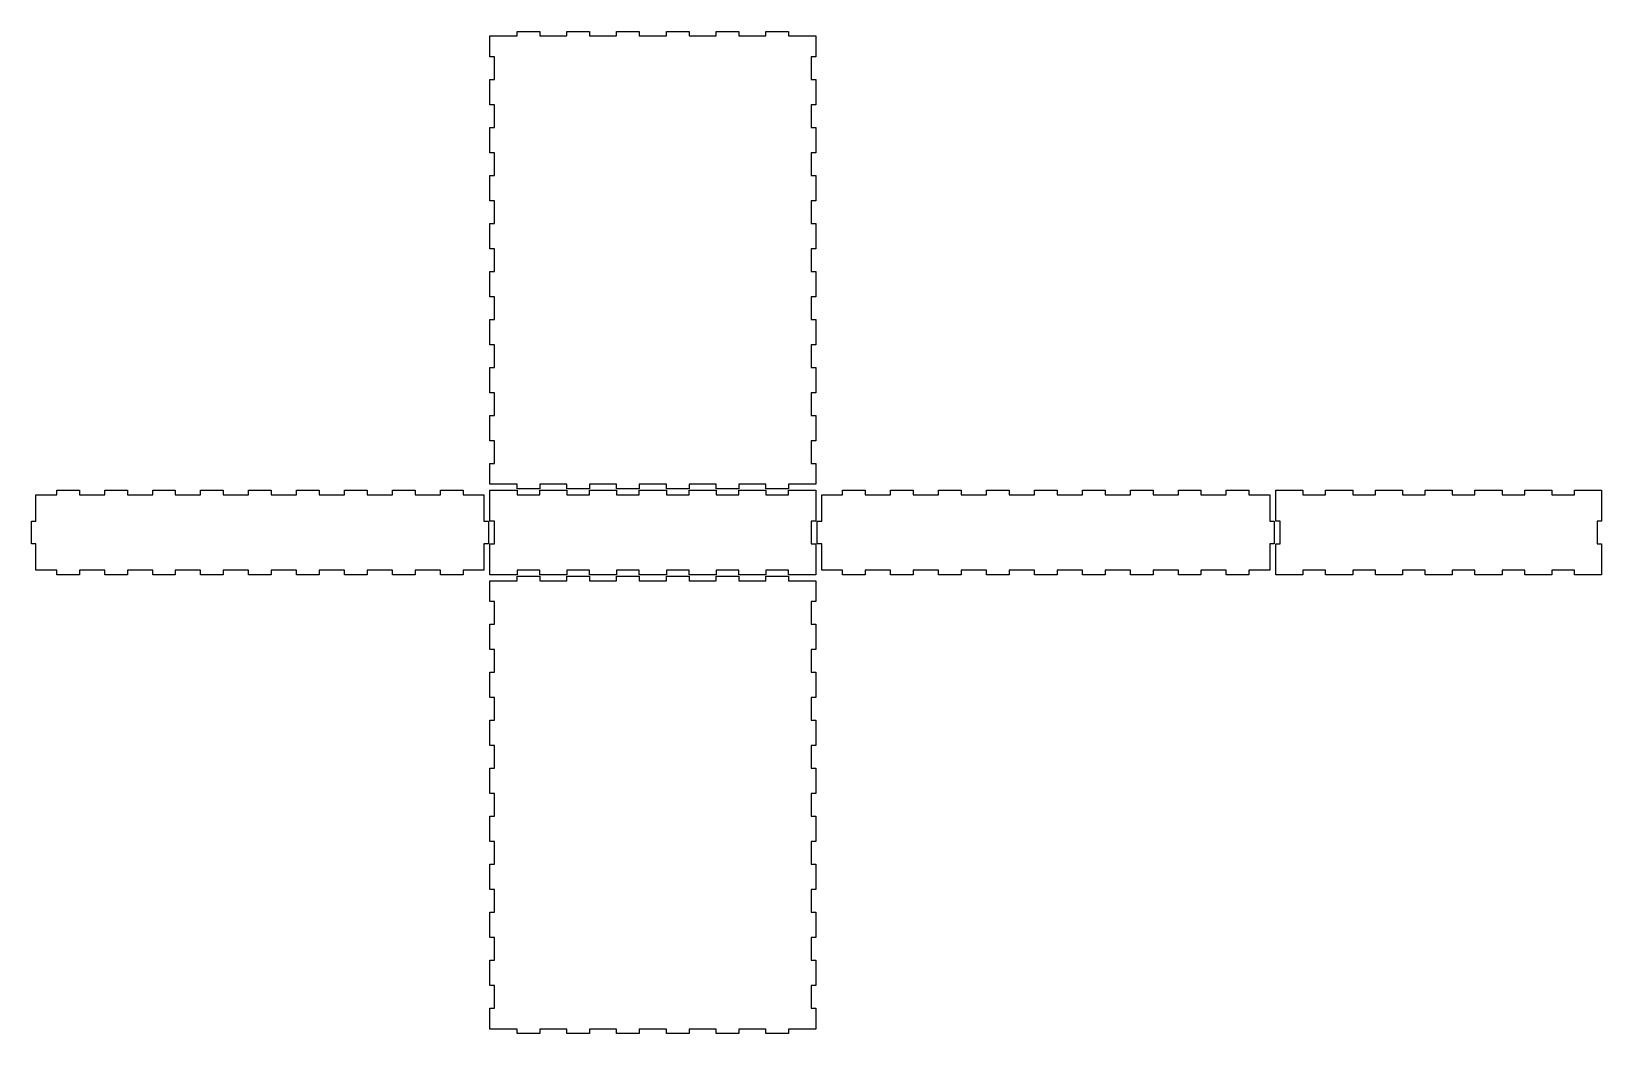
# Model space of a CAD drawing. Extents: x 1 to 1042, y -368 to 296.
import ezdxf

# ---------------------------------------------------------------- set-up
doc = ezdxf.new("R2010")
doc.units = 0
doc.layers.add('newlayer', color=7, linetype='CONTINUOUS')

msp = doc.modelspace()

# ---------------------------------------------------------------- linework, layer by layer
at = {"layer": 'newlayer', "color": 7}
for points in [[(305, 293), (323, 293), (323, 296), (338, 296), (338, 293), (356, 293), (356, 296), (371, 296), (371, 293), (389, 293), (389, 296), (404, 296), (404, 293), (422, 293), (422, 296), (437, 296), (437, 293), (455, 293), (455, 296), (470, 296), (470, 293), (488, 293), (488, 296), (503, 296), (503, 293), (521, 293), (521, 279.2), (518, 279.2), (518, 264.2), (521, 264.2), (521, 247.4), (518, 247.4), (518, 232.4), (521, 232.4), (521, 215.6), (518, 215.6), (518, 200.6), (521, 200.6), (521, 183.8), (518, 183.8), (518, 168.8), (521, 168.8), (521, 152), (518, 152), (518, 137), (521, 137), (521, 120.2), (518, 120.2), (518, 105.2), (521, 105.2), (521, 88.4), (518, 88.4), (518, 73.4), (521, 73.4), (521, 56.6), (518, 56.6), (518, 41.6), (521, 41.6), (521, 24.8), (518, 24.8), (518, 9.8), (521, 9.8), (521, -4), (503, -4), (503, -7), (488, -7), (488, -4), (470, -4), (470, -7), (455, -7), (455, -4), (437, -4), (437, -7), (422, -7), (422, -4), (404, -4), (404, -7), (389, -7), (389, -4), (371, -4), (371, -7), (356, -7), (356, -4), (338, -4), (338, -7), (323, -7), (323, -4), (305, -4), (305, 9.8), (308, 9.8), (308, 24.8), (305, 24.8), (305, 41.6), (308, 41.6), (308, 56.6), (305, 56.6), (305, 73.4), (308, 73.4), (308, 88.4), (305, 88.4), (305, 105.2), (308, 105.2), (308, 120.2), (305, 120.2), (305, 137), (308, 137), (308, 152), (305, 152), (305, 168.8), (308, 168.8), (308, 183.8), (305, 183.8), (305, 200.6), (308, 200.6), (308, 215.6), (305, 215.6), (305, 232.4), (308, 232.4), (308, 247.4), (305, 247.4), (305, 264.2), (308, 264.2), (308, 279.2), (305, 279.2), (305, 293)], [(4, -11), (17.8, -11), (17.8, -8), (32.8, -8), (32.8, -11), (49.6, -11), (49.6, -8), (64.6, -8), (64.6, -11), (81.4, -11), (81.4, -8), (96.4, -8), (96.4, -11), (113.2, -11), (113.2, -8), (128.2, -8), (128.2, -11), (145, -11), (145, -8), (160, -8), (160, -11), (176.8, -11), (176.8, -8), (191.8, -8), (191.8, -11), (208.6, -11), (208.6, -8), (223.6, -8), (223.6, -11), (240.4, -11), (240.4, -8), (255.4, -8), (255.4, -11), (272.2, -11), (272.2, -8), (287.2, -8), (287.2, -11), (301, -11), (301, -28.5), (304, -28.5), (304, -43.5), (301, -43.5), (301, -61), (287.2, -61), (287.2, -64), (272.2, -64), (272.2, -61), (255.4, -61), (255.4, -64), (240.4, -64), (240.4, -61), (223.6, -61), (223.6, -64), (208.6, -64), (208.6, -61), (191.8, -61), (191.8, -64), (176.8, -64), (176.8, -61), (160, -61), (160, -64), (145, -64), (145, -61), (128.2, -61), (128.2, -64), (113.2, -64), (113.2, -61), (96.4, -61), (96.4, -64), (81.4, -64), (81.4, -61), (64.6, -61), (64.6, -64), (49.6, -64), (49.6, -61), (32.8, -61), (32.8, -64), (17.8, -64), (17.8, -61), (4, -61), (4, -43.5), (1, -43.5), (1, -28.5), (4, -28.5), (4, -11)], [(305, -8), (323, -8), (323, -11), (338, -11), (338, -8), (356, -8), (356, -11), (371, -11), (371, -8), (389, -8), (389, -11), (404, -11), (404, -8), (422, -8), (422, -11), (437, -11), (437, -8), (455, -8), (455, -11), (470, -11), (470, -8), (488, -8), (488, -11), (503, -11), (503, -8), (521, -8), (521, -28.5), (518, -28.5), (518, -43.5), (521, -43.5), (521, -64), (503, -64), (503, -61), (488, -61), (488, -64), (470, -64), (470, -61), (455, -61), (455, -64), (437, -64), (437, -61), (422, -61), (422, -64), (404, -64), (404, -61), (389, -61), (389, -64), (371, -64), (371, -61), (356, -61), (356, -64), (338, -64), (338, -61), (323, -61), (323, -64), (305, -64), (305, -43.5), (308, -43.5), (308, -28.5), (305, -28.5), (305, -8)], [(525, -11), (538.8, -11), (538.8, -8), (553.8, -8), (553.8, -11), (570.6, -11), (570.6, -8), (585.6, -8), (585.6, -11), (602.4, -11), (602.4, -8), (617.4, -8), (617.4, -11), (634.2, -11), (634.2, -8), (649.2, -8), (649.2, -11), (666, -11), (666, -8), (681, -8), (681, -11), (697.8, -11), (697.8, -8), (712.8, -8), (712.8, -11), (729.6, -11), (729.6, -8), (744.6, -8), (744.6, -11), (761.4, -11), (761.4, -8), (776.4, -8), (776.4, -11), (793.2, -11), (793.2, -8), (808.2, -8), (808.2, -11), (822, -11), (822, -28.5), (825, -28.5), (825, -43.5), (822, -43.5), (822, -61), (808.2, -61), (808.2, -64), (793.2, -64), (793.2, -61), (776.4, -61), (776.4, -64), (761.4, -64), (761.4, -61), (744.6, -61), (744.6, -64), (729.6, -64), (729.6, -61), (712.8, -61), (712.8, -64), (697.8, -64), (697.8, -61), (681, -61), (681, -64), (666, -64), (666, -61), (649.2, -61), (649.2, -64), (634.2, -64), (634.2, -61), (617.4, -61), (617.4, -64), (602.4, -64), (602.4, -61), (585.6, -61), (585.6, -64), (570.6, -64), (570.6, -61), (553.8, -61), (553.8, -64), (538.8, -64), (538.8, -61), (525, -61), (525, -43.5), (522, -43.5), (522, -28.5), (525, -28.5), (525, -11)], [(826, -8), (844, -8), (844, -11), (859, -11), (859, -8), (877, -8), (877, -11), (892, -11), (892, -8), (910, -8), (910, -11), (925, -11), (925, -8), (943, -8), (943, -11), (958, -11), (958, -8), (976, -8), (976, -11), (991, -11), (991, -8), (1009, -8), (1009, -11), (1024, -11), (1024, -8), (1042, -8), (1042, -28.5), (1039, -28.5), (1039, -43.5), (1042, -43.5), (1042, -64), (1024, -64), (1024, -61), (1009, -61), (1009, -64), (991, -64), (991, -61), (976, -61), (976, -64), (958, -64), (958, -61), (943, -61), (943, -64), (925, -64), (925, -61), (910, -61), (910, -64), (892, -64), (892, -61), (877, -61), (877, -64), (859, -64), (859, -61), (844, -61), (844, -64), (826, -64), (826, -43.5), (829, -43.5), (829, -28.5), (826, -28.5), (826, -8)], [(305, -68), (323, -68), (323, -65), (338, -65), (338, -68), (356, -68), (356, -65), (371, -65), (371, -68), (389, -68), (389, -65), (404, -65), (404, -68), (422, -68), (422, -65), (437, -65), (437, -68), (455, -68), (455, -65), (470, -65), (470, -68), (488, -68), (488, -65), (503, -65), (503, -68), (521, -68), (521, -81.8), (518, -81.8), (518, -96.8), (521, -96.8), (521, -113.6), (518, -113.6), (518, -128.6), (521, -128.6), (521, -145.4), (518, -145.4), (518, -160.4), (521, -160.4), (521, -177.2), (518, -177.2), (518, -192.2), (521, -192.2), (521, -209), (518, -209), (518, -224), (521, -224), (521, -240.8), (518, -240.8), (518, -255.8), (521, -255.8), (521, -272.6), (518, -272.6), (518, -287.6), (521, -287.6), (521, -304.4), (518, -304.4), (518, -319.4), (521, -319.4), (521, -336.2), (518, -336.2), (518, -351.2), (521, -351.2), (521, -365), (503, -365), (503, -368), (488, -368), (488, -365), (470, -365), (470, -368), (455, -368), (455, -365), (437, -365), (437, -368), (422, -368), (422, -365), (404, -365), (404, -368), (389, -368), (389, -365), (371, -365), (371, -368), (356, -368), (356, -365), (338, -365), (338, -368), (323, -368), (323, -365), (305, -365), (305, -351.2), (308, -351.2), (308, -336.2), (305, -336.2), (305, -319.4), (308, -319.4), (308, -304.4), (305, -304.4), (305, -287.6), (308, -287.6), (308, -272.6), (305, -272.6), (305, -255.8), (308, -255.8), (308, -240.8), (305, -240.8), (305, -224), (308, -224), (308, -209), (305, -209), (305, -192.2), (308, -192.2), (308, -177.2), (305, -177.2), (305, -160.4), (308, -160.4), (308, -145.4), (305, -145.4), (305, -128.6), (308, -128.6), (308, -113.6), (305, -113.6), (305, -96.8), (308, -96.8), (308, -81.8), (305, -81.8), (305, -68)]]:
    msp.add_lwpolyline(points, dxfattribs=at)

doc.saveas('drawing.dxf')
